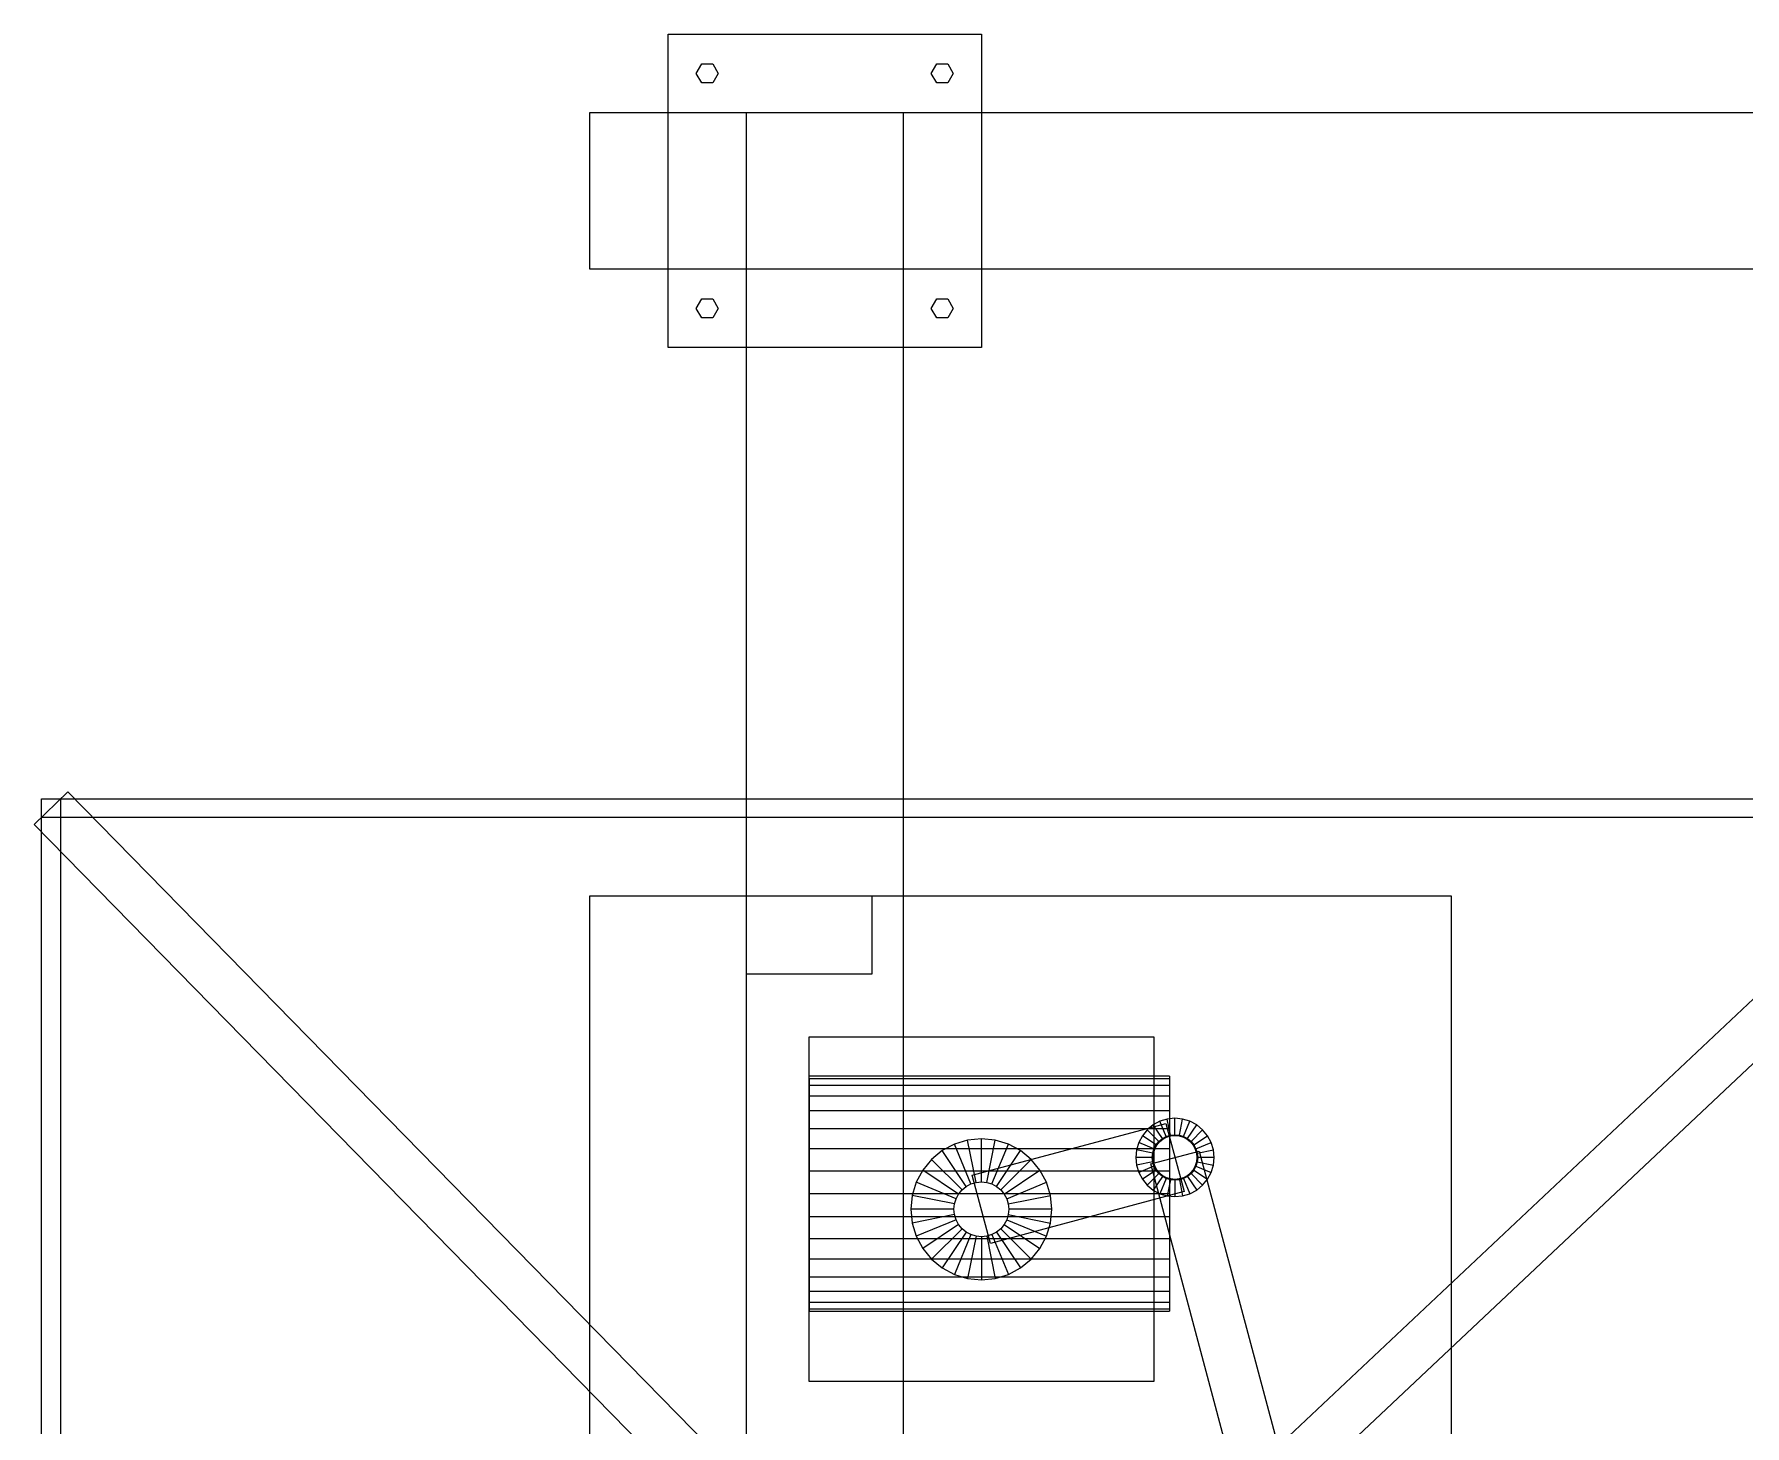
# Model space of a CAD drawing. Header units: millimetres. Extents: x -191664 to 191490, y -197311 to 10263.
# Drawn here: x 36612 to 37705, y -17138 to -16250 of the extents above; entities that cross this region are included whole.
import ezdxf

# ---------------------------------------------------------------- set-up
doc = ezdxf.new("R2010")
doc.units = ezdxf.units.MM
doc.layers.add('superior_secador', color=7, linetype='Continuous', lineweight=0)

msp = doc.modelspace()

# ---------------------------------------------------------------- linework, layer by layer
at = {"layer": 'superior_secador', "color": 253, "true_color": 0xa6b3ba}
for p, q in [((37017.12, -16450), (37017.12, -16250)), ((37017.12, -16250), (37217.12, -16250)), ((37217.12, -16250), (37217.12, -16450)), ((36967.12, -16400), (36967.12, -16300)), ((36967.12, -16300), (40467.12, -16300)), ((37067.12, -16400), (37067.12, -16300)), ((37067.12, -16300), (37167.12, -16300)), ((37067.12, -17350), (37067.12, -16300)), ((37167.12, -16300), (37167.12, -16400)), ((37167.12, -16300), (37167.12, -17350)), ((40467.12, -16400), (36967.12, -16400)), ((37167.12, -16400), (37067.12, -16400)), ((37217.12, -16450), (37017.12, -16450)), ((36629.12, -16738), (36629.12, -16750)), ((36629.12, -16750), (36617.12, -16750)), ((36967.12, -17350), (36967.12, -16800)), ((36967.12, -16800), (37517.12, -16800)), ((37067.12, -16850), (37067.12, -16800)), ((37067.12, -16800), (37147.12, -16800)), ((37147.12, -16800), (37147.12, -16850)), ((37517.12, -16800), (37517.12, -17350)), ((37147.12, -16850), (37067.12, -16850))]:
    msp.add_line(p, q, dxfattribs=at)
at = {"layer": 'superior_secador', "color": 9, "true_color": 0xb9c3c7}
for p, q in [((37035.12, -16275), (37038.62, -16268.94)), ((37038.62, -16268.94), (37045.62, -16268.94)), ((37045.62, -16268.94), (37049.12, -16275)), ((37185.12, -16275), (37188.62, -16268.94)), ((37188.62, -16268.94), (37195.62, -16268.94)), ((37195.62, -16268.94), (37199.12, -16275)), ((37038.62, -16281.06), (37035.12, -16275)), ((37045.62, -16281.06), (37038.62, -16281.06)), ((37049.12, -16275), (37045.62, -16281.06)), ((37188.62, -16281.06), (37185.12, -16275)), ((37195.62, -16281.06), (37188.62, -16281.06)), ((37199.12, -16275), (37195.62, -16281.06)), ((37035.12, -16425), (37038.62, -16418.94)), ((37038.62, -16431.06), (37035.12, -16425)), ((37038.62, -16418.94), (37045.62, -16418.94)), ((37045.62, -16418.94), (37049.12, -16425)), ((37049.12, -16425), (37045.62, -16431.06)), ((37185.12, -16425), (37188.62, -16418.94)), ((37188.62, -16431.06), (37185.12, -16425)), ((37188.62, -16418.94), (37195.62, -16418.94)), ((37195.62, -16418.94), (37199.12, -16425)), ((37199.12, -16425), (37195.62, -16431.06)), ((37045.62, -16431.06), (37038.62, -16431.06)), ((37195.62, -16431.06), (37188.62, -16431.06))]:
    msp.add_line(p, q, dxfattribs=at)
at = {"layer": 'superior_secador', "color": 8, "true_color": 0x667c87}
for p, q in [((36612.4, -16754.5), (36633.83, -16733.5)), ((36633.83, -16733.5), (37227.83, -17339.5)), ((37206.84, -17339.08), (37850.84, -16733.08)), ((37206.4, -17360.5), (36612.4, -16754.5)), ((37871.4, -16754.92), (37227.4, -17360.92))]:
    msp.add_line(p, q, dxfattribs=at)
at = {"layer": 'superior_secador', "color": 33, "true_color": 0xb6a25b}
for p, q in [((36617.12, -16750), (36617.12, -16738)), ((36617.12, -16738), (37867.12, -16738)), ((36617.12, -18550), (36617.12, -16738)), ((36617.12, -16738), (36629.12, -16738)), ((36629.12, -16738), (36629.12, -18550)), ((37867.12, -16750), (36617.12, -16750))]:
    msp.add_line(p, q, dxfattribs=at)
at = {"layer": 'superior_secador', "color": 147, "true_color": 0x396a7a}
for p, q in [((37107.12, -17110), (37107.12, -16890)), ((37107.12, -16890), (37327.12, -16890)), ((37327.12, -16890), (37327.12, -17110)), ((37327.12, -17110), (37107.12, -17110))]:
    msp.add_line(p, q, dxfattribs=at)
at = {"layer": 'superior_secador', "color": 147, "true_color": 0x286779}
for p, q in [((37107.12, -16916.44), (37107.12, -16915)), ((37337.12, -16915), (37107.12, -16915)), ((37107.12, -16916.44), (37107.12, -16920.71)), ((37107.12, -16916.44), (37337.12, -16916.44)), ((37337.12, -16915), (37337.12, -16916.44)), ((37337.12, -16916.44), (37337.12, -16920.71)), ((37107.12, -16920.71), (37107.12, -16927.64)), ((37107.12, -16920.71), (37337.12, -16920.71)), ((37337.12, -16920.71), (37337.12, -16927.64)), ((37107.12, -16927.64), (37107.12, -16936.97)), ((37107.12, -16927.64), (37337.12, -16927.64)), ((37107.12, -16936.97), (37107.12, -16948.33)), ((37107.12, -16936.97), (37337.12, -16936.97)), ((37337.12, -16927.64), (37337.12, -16936.97)), ((37337.12, -16936.97), (37337.12, -16948.33)), ((37107.12, -16948.33), (37107.12, -16961.3)), ((37107.12, -16948.33), (37337.12, -16948.33)), ((37337.12, -16948.33), (37337.12, -16961.3)), ((37107.12, -16961.3), (37107.12, -16975.37)), ((37107.12, -16961.3), (37337.12, -16961.3)), ((37337.12, -16961.3), (37337.12, -16975.37)), ((37107.12, -16975.37), (37107.12, -16990)), ((37107.12, -16975.37), (37337.12, -16975.37)), ((37337.12, -16975.37), (37337.12, -16990)), ((37107.12, -16990), (37107.12, -17004.63)), ((37107.12, -16990), (37337.12, -16990)), ((37337.12, -16990), (37337.12, -17004.63)), ((37107.12, -17004.63), (37107.12, -17018.7)), ((37107.12, -17004.63), (37337.12, -17004.63)), ((37337.12, -17004.63), (37337.12, -17018.7)), ((37107.12, -17018.7), (37107.12, -17031.67)), ((37107.12, -17018.7), (37337.12, -17018.7)), ((37337.12, -17018.7), (37337.12, -17031.67)), ((37107.12, -17031.67), (37107.12, -17043.03)), ((37107.12, -17031.67), (37337.12, -17031.67)), ((37337.12, -17031.67), (37337.12, -17043.03)), ((37107.12, -17043.03), (37107.12, -17052.36)), ((37107.12, -17043.03), (37337.12, -17043.03)), ((37337.12, -17043.03), (37337.12, -17052.36)), ((37107.12, -17052.36), (37107.12, -17059.29)), ((37107.12, -17052.36), (37337.12, -17052.36)), ((37337.12, -17052.36), (37337.12, -17059.29)), ((37107.12, -17059.29), (37107.12, -17063.56)), ((37107.12, -17059.29), (37337.12, -17059.29)), ((37107.12, -17063.56), (37107.12, -17065)), ((37107.12, -17063.56), (37337.12, -17063.56)), ((37107.12, -17065), (37337.12, -17065)), ((37337.12, -17059.29), (37337.12, -17063.56)), ((37337.12, -17063.56), (37337.12, -17065))]:
    msp.add_line(p, q, dxfattribs=at)
at = {"layer": 'superior_secador', "color": 33, "true_color": 0xc3a34f}
for p, q in [((37211.3, -16978.26), (37334.88, -16945.2)), ((37334.88, -16945.2), (37346.51, -16988.67)), ((37222.93, -17021.74), (37211.3, -16978.26)), ((37346.51, -16988.67), (37222.93, -17021.74))]:
    msp.add_line(p, q, dxfattribs=at)
at = {"layer": 'superior_secador', "color": 253, "true_color": 0x9eafb6}
for p, q in [((37323.02, -16949.26), (37319.91, -16953.04)), ((37326.81, -16946.15), (37323.02, -16949.26)), ((37330.44, -16956.68), (37323.02, -16949.26)), ((37331.13, -16943.84), (37326.81, -16946.15)), ((37332.64, -16954.88), (37326.81, -16946.15)), ((37335.82, -16942.41), (37331.13, -16943.84)), ((37335.15, -16953.54), (37331.13, -16943.84)), ((37340.7, -16941.93), (37335.82, -16942.41)), ((37337.87, -16952.71), (37335.82, -16942.41)), ((37345.57, -16942.41), (37340.7, -16941.93)), ((37340.7, -16952.43), (37340.7, -16941.93)), ((37343.53, -16952.71), (37345.57, -16942.41)), ((37350.26, -16943.84), (37345.57, -16942.41)), ((37346.25, -16953.54), (37350.26, -16943.84)), ((37348.75, -16954.88), (37354.59, -16946.15)), ((37354.59, -16946.15), (37350.26, -16943.84)), ((37350.95, -16956.68), (37358.37, -16949.26)), ((37358.37, -16949.26), (37354.59, -16946.15)), ((37361.48, -16953.04), (37358.37, -16949.26)), ((37199.9, -16958.43), (37192.12, -16962.58)), ((37208.34, -16955.86), (37199.9, -16958.43)), ((37210.42, -16983.83), (37199.9, -16958.43)), ((37217.12, -16955), (37208.34, -16955.86)), ((37213.7, -16982.84), (37208.34, -16955.86)), ((37225.89, -16955.86), (37217.12, -16955)), ((37217.12, -16982.5), (37217.12, -16955)), ((37220.53, -16982.84), (37225.89, -16955.86)), ((37223.81, -16983.83), (37234.34, -16958.43)), ((37234.34, -16958.43), (37225.89, -16955.86)), ((37242.12, -16962.58), (37234.34, -16958.43)), ((37317.6, -16957.37), (37316.18, -16962.06)), ((37319.91, -16953.04), (37317.6, -16957.37)), ((37327.3, -16961.38), (37317.6, -16957.37)), ((37328.64, -16958.88), (37319.91, -16953.04)), ((37327.3, -16961.38), (37328.64, -16958.88)), ((37328.64, -16958.88), (37330.44, -16956.68)), ((37330.44, -16956.68), (37332.64, -16954.88)), ((37332.64, -16954.88), (37335.15, -16953.54)), ((37335.15, -16953.54), (37337.87, -16952.71)), ((37337.87, -16952.71), (37340.7, -16952.43)), ((37340.7, -16952.43), (37343.53, -16952.71)), ((37343.53, -16952.71), (37346.25, -16953.54)), ((37346.25, -16953.54), (37348.75, -16954.88)), ((37348.75, -16954.88), (37350.95, -16956.68)), ((37350.95, -16956.68), (37352.75, -16958.88)), ((37352.75, -16958.88), (37361.48, -16953.04)), ((37352.75, -16958.88), (37354.09, -16961.38)), ((37354.09, -16961.38), (37363.79, -16957.37)), ((37363.79, -16957.37), (37361.48, -16953.04)), ((37365.22, -16962.06), (37363.79, -16957.37)), ((37185.3, -16968.18), (37179.7, -16975)), ((37192.12, -16962.58), (37185.3, -16968.18)), ((37204.74, -16987.63), (37185.3, -16968.18)), ((37207.39, -16985.45), (37192.12, -16962.58)), ((37226.84, -16985.45), (37242.12, -16962.58)), ((37229.49, -16987.63), (37248.94, -16968.18)), ((37248.94, -16968.18), (37242.12, -16962.58)), ((37254.53, -16975), (37248.94, -16968.18)), ((37316.18, -16962.06), (37315.7, -16966.93)), ((37326.2, -16966.93), (37315.7, -16966.93)), ((37315.7, -16966.93), (37316.18, -16971.81)), ((37326.48, -16964.1), (37316.18, -16962.06)), ((37326.48, -16969.76), (37316.18, -16971.81)), ((37326.2, -16966.93), (37326.48, -16964.1)), ((37326.48, -16969.76), (37326.2, -16966.93)), ((37326.48, -16964.1), (37327.3, -16961.38)), ((37327.3, -16972.48), (37326.48, -16969.76)), ((37354.09, -16961.38), (37354.92, -16964.1)), ((37354.92, -16969.76), (37354.09, -16972.48)), ((37354.92, -16964.1), (37365.22, -16962.06)), ((37354.92, -16964.1), (37355.2, -16966.93)), ((37355.2, -16966.93), (37354.92, -16969.76)), ((37354.92, -16969.76), (37365.22, -16971.81)), ((37365.7, -16966.93), (37355.2, -16966.93)), ((37365.7, -16966.93), (37365.22, -16962.06)), ((37365.22, -16971.81), (37365.7, -16966.93)), ((37179.7, -16975), (37175.54, -16982.78)), ((37202.57, -16990.28), (37179.7, -16975)), ((37231.67, -16990.28), (37254.53, -16975)), ((37258.69, -16982.78), (37254.53, -16975)), ((37316.18, -16971.81), (37317.6, -16976.5)), ((37327.3, -16972.48), (37317.6, -16976.5)), ((37317.6, -16976.5), (37319.91, -16980.82)), ((37328.64, -16974.99), (37319.91, -16980.82)), ((37319.91, -16980.82), (37323.02, -16984.61)), ((37330.44, -16977.19), (37323.02, -16984.61)), ((37332.64, -16978.99), (37326.81, -16987.72)), ((37328.64, -16974.99), (37327.3, -16972.48)), ((37330.44, -16977.19), (37328.64, -16974.99)), ((37332.64, -16978.99), (37330.44, -16977.19)), ((37335.15, -16980.33), (37331.13, -16990.03)), ((37335.15, -16980.33), (37332.64, -16978.99)), ((37337.87, -16981.15), (37335.15, -16980.33)), ((37337.87, -16981.15), (37335.82, -16991.45)), ((37340.7, -16981.43), (37337.87, -16981.15)), ((37343.53, -16981.15), (37340.7, -16981.43)), ((37340.7, -16981.43), (37340.7, -16991.93)), ((37346.25, -16980.33), (37343.53, -16981.15)), ((37343.53, -16981.15), (37345.57, -16991.45)), ((37348.75, -16978.99), (37346.25, -16980.33)), ((37346.25, -16980.33), (37350.26, -16990.03)), ((37350.95, -16977.19), (37348.75, -16978.99)), ((37348.75, -16978.99), (37354.59, -16987.72)), ((37352.75, -16974.99), (37350.95, -16977.19)), ((37350.95, -16977.19), (37358.37, -16984.61)), ((37354.09, -16972.48), (37352.75, -16974.99)), ((37352.75, -16974.99), (37361.48, -16980.82)), ((37354.09, -16972.48), (37363.79, -16976.5)), ((37358.37, -16984.61), (37361.48, -16980.82)), ((37361.48, -16980.82), (37363.79, -16976.5)), ((37363.79, -16976.5), (37365.22, -16971.81)), ((37172.98, -16991.22), (37172.12, -17000)), ((37175.54, -16982.78), (37172.98, -16991.22)), ((37199.95, -16996.59), (37172.98, -16991.22)), ((37200.95, -16993.3), (37175.54, -16982.78)), ((37200.95, -16993.3), (37202.57, -16990.28)), ((37202.57, -16990.28), (37204.74, -16987.63)), ((37204.74, -16987.63), (37207.39, -16985.45)), ((37207.39, -16985.45), (37210.42, -16983.83)), ((37210.42, -16983.83), (37213.7, -16982.84)), ((37213.7, -16982.84), (37217.12, -16982.5)), ((37217.12, -16982.5), (37220.53, -16982.84)), ((37220.53, -16982.84), (37223.81, -16983.83)), ((37223.81, -16983.83), (37226.84, -16985.45)), ((37226.84, -16985.45), (37229.49, -16987.63)), ((37229.49, -16987.63), (37231.67, -16990.28)), ((37231.67, -16990.28), (37233.28, -16993.3)), ((37233.28, -16993.3), (37258.69, -16982.78)), ((37234.28, -16996.59), (37261.25, -16991.22)), ((37261.25, -16991.22), (37258.69, -16982.78)), ((37262.12, -17000), (37261.25, -16991.22)), ((37323.02, -16984.61), (37326.81, -16987.72)), ((37326.81, -16987.72), (37331.13, -16990.03)), ((37331.13, -16990.03), (37335.82, -16991.45)), ((37335.82, -16991.45), (37340.7, -16991.93)), ((37340.7, -16991.93), (37345.57, -16991.45)), ((37345.57, -16991.45), (37350.26, -16990.03)), ((37350.26, -16990.03), (37354.59, -16987.72)), ((37354.59, -16987.72), (37358.37, -16984.61)), ((37199.62, -17000), (37172.12, -17000)), ((37172.12, -17000), (37172.98, -17008.78)), ((37199.95, -17003.41), (37172.98, -17008.78)), ((37199.62, -17000), (37199.95, -16996.59)), ((37199.95, -17003.41), (37199.62, -17000)), ((37199.95, -16996.59), (37200.95, -16993.3)), ((37200.95, -17006.7), (37199.95, -17003.41)), ((37233.28, -16993.3), (37234.28, -16996.59)), ((37234.28, -17003.41), (37233.28, -17006.7)), ((37234.28, -16996.59), (37234.62, -17000)), ((37234.62, -17000), (37234.28, -17003.41)), ((37234.28, -17003.41), (37261.25, -17008.78)), ((37262.12, -17000), (37234.62, -17000)), ((37261.25, -17008.78), (37262.12, -17000)), ((37172.98, -17008.78), (37175.54, -17017.22)), ((37200.95, -17006.7), (37175.54, -17017.22)), ((37202.57, -17009.72), (37179.7, -17025)), ((37204.74, -17012.37), (37185.3, -17031.82)), ((37207.39, -17014.55), (37192.12, -17037.42)), ((37202.57, -17009.72), (37200.95, -17006.7)), ((37204.74, -17012.37), (37202.57, -17009.72)), ((37207.39, -17014.55), (37204.74, -17012.37)), ((37210.42, -17016.17), (37207.39, -17014.55)), ((37226.84, -17014.55), (37223.81, -17016.17)), ((37229.49, -17012.37), (37226.84, -17014.55)), ((37226.84, -17014.55), (37242.12, -17037.42)), ((37231.67, -17009.72), (37229.49, -17012.37)), ((37229.49, -17012.37), (37248.94, -17031.82)), ((37233.28, -17006.7), (37231.67, -17009.72)), ((37231.67, -17009.72), (37254.53, -17025)), ((37233.28, -17006.7), (37258.69, -17017.22)), ((37258.69, -17017.22), (37261.25, -17008.78)), ((37175.54, -17017.22), (37179.7, -17025)), ((37179.7, -17025), (37185.3, -17031.82)), ((37210.42, -17016.17), (37199.9, -17041.57)), ((37213.7, -17017.16), (37208.34, -17044.14)), ((37213.7, -17017.16), (37210.42, -17016.17)), ((37217.12, -17017.5), (37213.7, -17017.16)), ((37220.53, -17017.16), (37217.12, -17017.5)), ((37217.12, -17017.5), (37217.12, -17045)), ((37223.81, -17016.17), (37220.53, -17017.16)), ((37220.53, -17017.16), (37225.89, -17044.14)), ((37223.81, -17016.17), (37234.34, -17041.57)), ((37248.94, -17031.82), (37254.53, -17025)), ((37254.53, -17025), (37258.69, -17017.22)), ((37185.3, -17031.82), (37192.12, -17037.42)), ((37242.12, -17037.42), (37248.94, -17031.82)), ((37192.12, -17037.42), (37199.9, -17041.57)), ((37199.9, -17041.57), (37208.34, -17044.14)), ((37208.34, -17044.14), (37217.12, -17045)), ((37217.12, -17045), (37225.89, -17044.14)), ((37225.89, -17044.14), (37234.34, -17041.57)), ((37234.34, -17041.57), (37242.12, -17037.42))]:
    msp.add_line(p, q, dxfattribs=at)
at = {"layer": 'superior_secador', "color": 253, "true_color": 0xa8b4b9}
for p, q in [((37327.76, -16961.58), (37329.06, -16959.16)), ((37329.06, -16959.16), (37330.8, -16957.03)), ((37330.8, -16957.03), (37332.92, -16955.29)), ((37332.92, -16955.29), (37335.34, -16954)), ((37335.34, -16954), (37337.97, -16953.2)), ((37337.97, -16953.2), (37340.7, -16952.93)), ((37340.7, -16952.93), (37343.43, -16953.2)), ((37343.43, -16953.2), (37346.05, -16954)), ((37346.05, -16954), (37348.48, -16955.29)), ((37348.48, -16955.29), (37350.6, -16957.03)), ((37350.6, -16957.03), (37352.34, -16959.16)), ((37352.34, -16959.16), (37353.63, -16961.58)), ((37326.7, -16966.93), (37326.97, -16964.2)), ((37326.97, -16969.66), (37326.7, -16966.93)), ((37326.97, -16964.2), (37327.76, -16961.58)), ((37327.76, -16972.29), (37326.97, -16969.66)), ((37353.63, -16961.58), (37354.43, -16964.2)), ((37354.43, -16969.66), (37353.63, -16972.29)), ((37354.43, -16964.2), (37354.7, -16966.93)), ((37354.7, -16966.93), (37354.43, -16969.66)), ((37329.06, -16974.71), (37327.76, -16972.29)), ((37330.8, -16976.83), (37329.06, -16974.71)), ((37332.92, -16978.57), (37330.8, -16976.83)), ((37335.34, -16979.87), (37332.92, -16978.57)), ((37337.97, -16980.66), (37335.34, -16979.87)), ((37340.7, -16980.93), (37337.97, -16980.66)), ((37343.43, -16980.66), (37340.7, -16980.93)), ((37346.05, -16979.87), (37343.43, -16980.66)), ((37348.48, -16978.57), (37346.05, -16979.87)), ((37350.6, -16976.83), (37348.48, -16978.57)), ((37352.34, -16974.71), (37350.6, -16976.83)), ((37353.63, -16972.29), (37352.34, -16974.71))]:
    msp.add_line(p, q, dxfattribs=at)
at = {"layer": 'superior_secador', "color": 253, "true_color": 0xa1afb6}
for p, q in [((37325.24, -16971.07), (37356.15, -16962.8)), ((37601.66, -18004.14), (37325.24, -16971.07)), ((37356.15, -16962.8), (37632.57, -17995.86))]:
    msp.add_line(p, q, dxfattribs=at)

doc.saveas('drawing.dxf')
